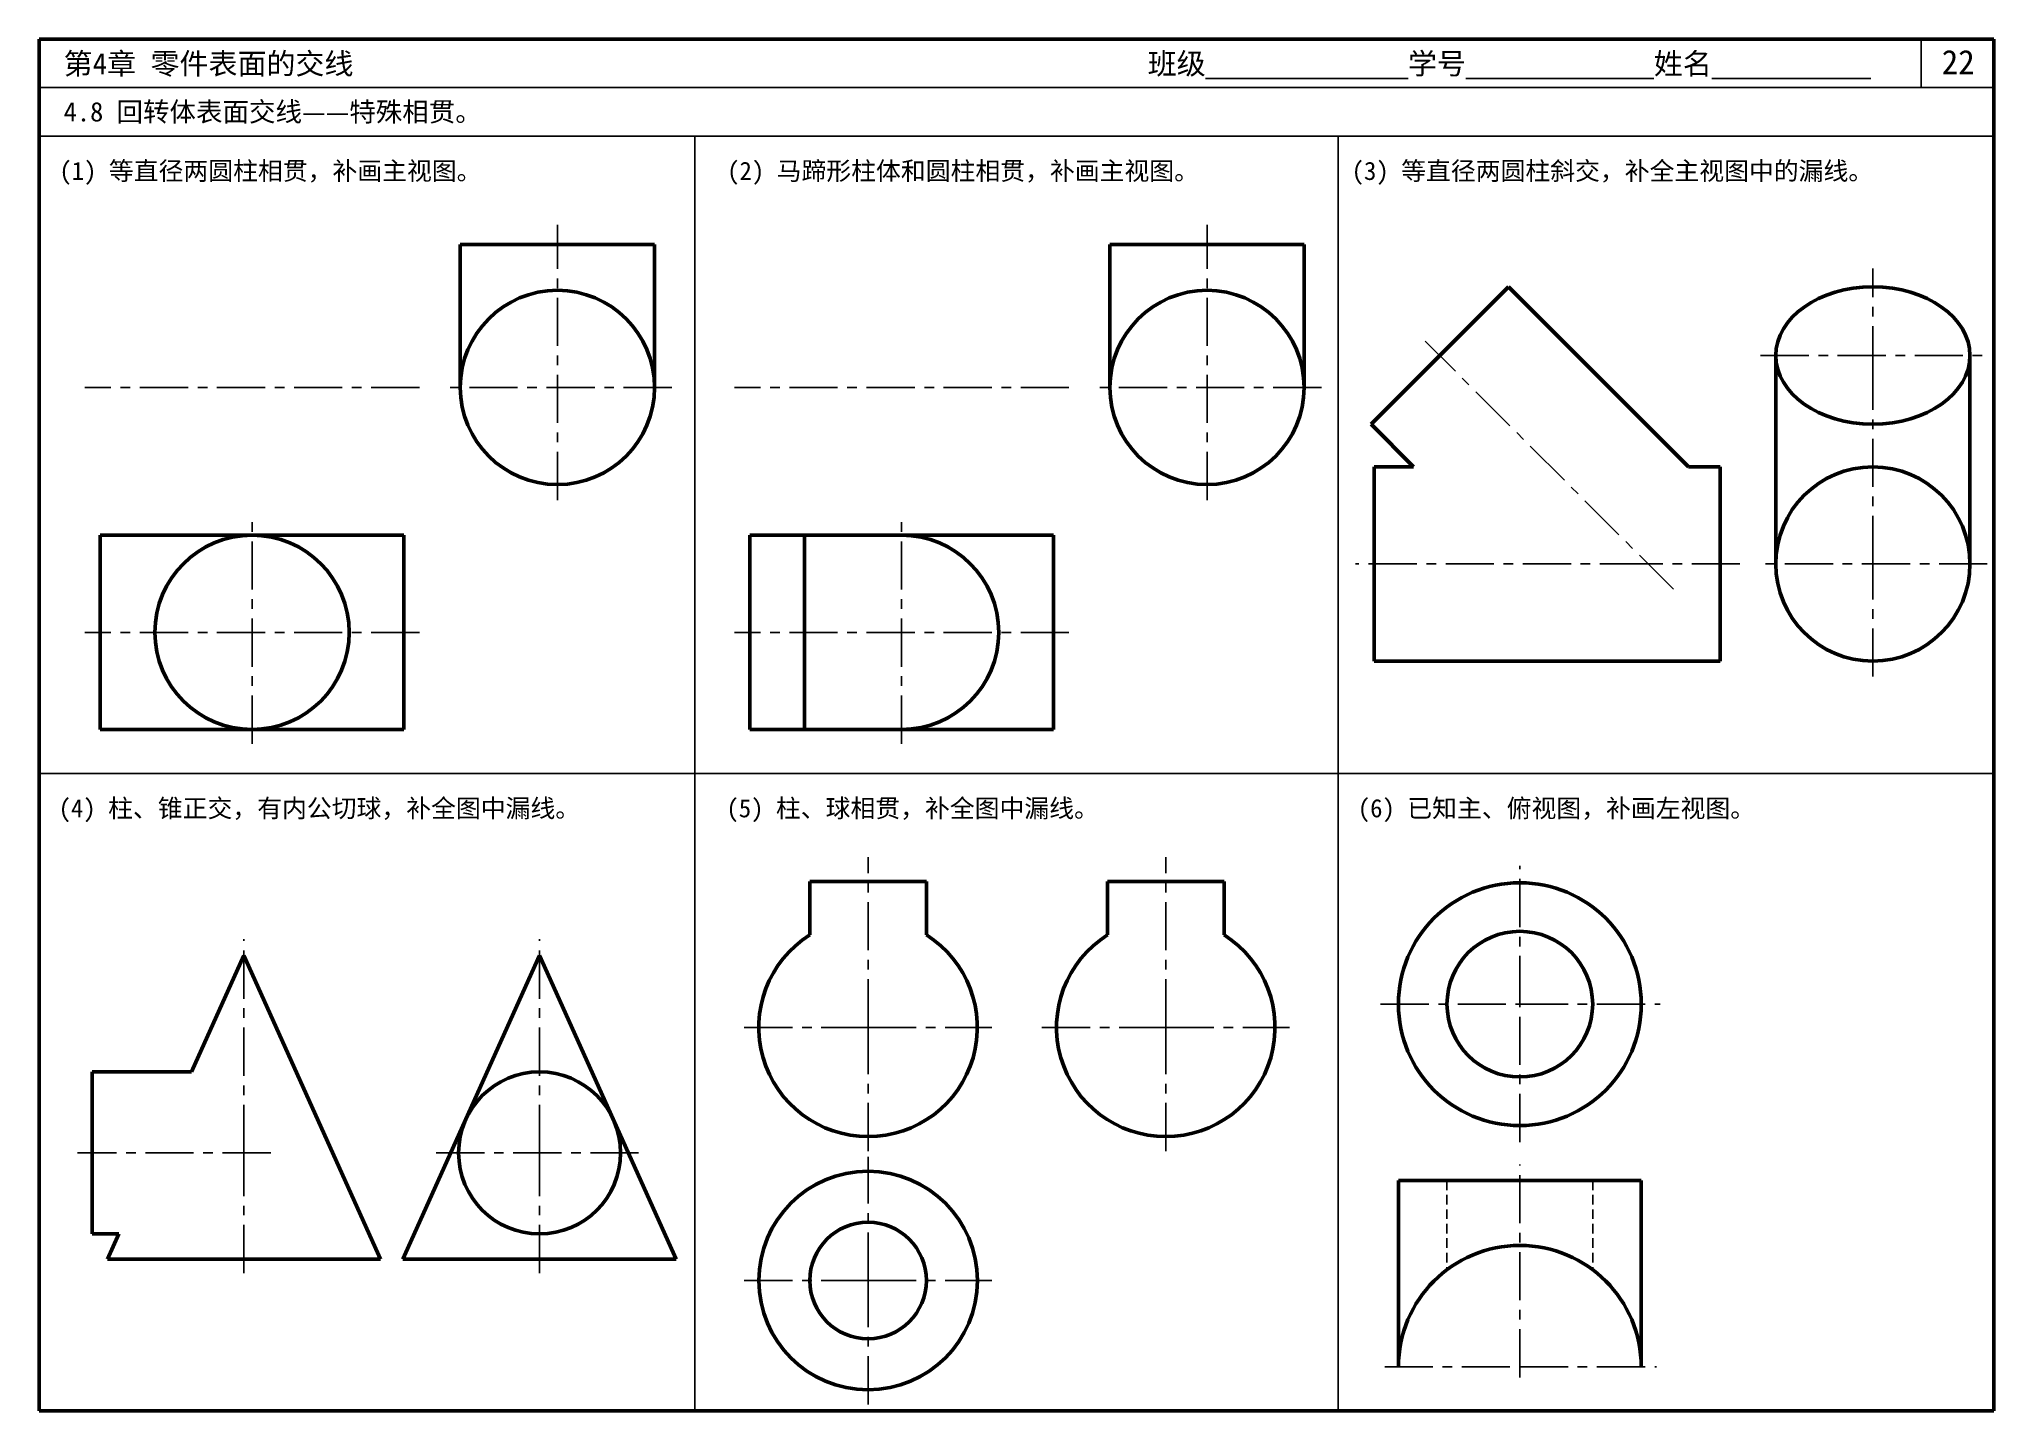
# Model space of a CAD drawing. Header units: millimetres. Extents: x 0 to 322, y 0 to 226.
import ezdxf

# ---------------------------------------------------------------- set-up
doc = ezdxf.new("R2010")
doc.units = ezdxf.units.MM
doc.header["$LTSCALE"] = 0.25
doc.linetypes.add('CENTER', pattern=[50.8, 31.75, -6.35, 6.35, -6.35])
doc.linetypes.add('HIDDEN', pattern=[9.525, 6.35, -3.175])
doc.layers.add('点画线层', color=7, linetype='CENTER')
doc.layers.add('虚线层', color=7, linetype='HIDDEN')
doc.layers.add('粗实线层', color=7, linetype='Continuous', lineweight=50)
doc.styles.add('宋体', font='SimSun.ttf', dxfattribs={"height": 3.5})

msp = doc.modelspace()

# ---------------------------------------------------------------- linework, layer by layer
at = {"lineweight": 50}
for p, q in [((322, 226), (0, 226)), ((0, 226), (0, 0)), ((322, 0), (322, 226)), ((0, 0), (322, 0))]:
    msp.add_line(p, q, dxfattribs=at)
for p, q in [((310, 218), (310, 226)), ((322, 218), (0, 218)), ((322, 210), (0, 210)), ((108, 210), (108, 0)), ((214, 210), (214, 0)), ((0, 105), (322, 105))]:
    msp.add_line(p, q)
at = {"layer": '点画线层'}
for p, q in [((85.38, 150.06), (85.38, 195.38)), ((192.38, 150.06), (192.38, 195.38)), ((302.06, 170.78), (302.06, 188.23)), ((269.21, 135.36), (228.31, 176.26)), ((283.56, 173.86), (320.83, 173.86)), ((302.06, 139.53), (302.06, 170.78)), ((62.64, 168.61), (7.53, 168.61)), ((104.22, 168.61), (67.01, 168.61)), ((169.64, 168.61), (114.53, 168.61)), ((211.22, 168.61), (174.01, 168.61)), ((35.08, 109.91), (35.08, 146.88)), ((142.08, 109.91), (142.08, 146.88)), ((265.04, 139.53), (216.83, 139.53)), ((280.17, 139.53), (265.04, 139.53)), ((320.9, 139.53), (283.7, 139.53)), ((302.06, 120.98), (302.06, 139.53)), ((62.64, 128.26), (7.53, 128.26)), ((169.64, 128.26), (114.53, 128.26)), ((136.55, 63.19), (136.55, 91.2)), ((185.59, 63.19), (185.59, 91.2)), ((243.91, 67.01), (243.91, 89.79)), ((33.75, 42.51), (33.75, 77.7)), ((82.44, 42.51), (82.44, 77.7)), ((220.98, 67.01), (243.91, 67.01)), ((243.91, 44.3), (243.91, 67.01)), ((243.91, 67.01), (267.05, 67.01)), ((116.15, 63.19), (136.55, 63.19)), ((136.55, 63.19), (156.95, 63.19)), ((136.55, 42.79), (136.55, 63.19)), ((165.19, 63.19), (185.59, 63.19)), ((185.59, 63.19), (205.99, 63.19)), ((185.59, 42.79), (185.59, 63.19)), ((38.16, 42.51), (6.34, 42.51)), ((33.75, 22.7), (33.75, 42.51)), ((65.41, 42.51), (99.79, 42.51)), ((82.44, 22.7), (82.44, 42.51)), ((136.55, 21.48), (136.55, 41.88)), ((243.91, 5.52), (243.91, 40.58)), ((116.15, 21.48), (136.55, 21.48)), ((136.55, 21.48), (156.95, 21.48)), ((136.55, 1.08), (136.55, 21.48)), ((221.65, 7.25), (243.91, 7.25)), ((243.91, 7.25), (266.44, 7.25))]:
    msp.add_line(p, q, dxfattribs=at)
at = {"layer": '粗实线层'}
for p, q in [((69.38, 192.17), (101.38, 192.17)), ((69.38, 168.61), (69.38, 192.17)), ((101.38, 192.17), (101.38, 168.61)), ((176.38, 192.17), (208.38, 192.17)), ((176.38, 168.61), (176.38, 192.17)), ((208.38, 192.17), (208.38, 168.61)), ((219.4, 162.54), (242.03, 185.17)), ((271.67, 155.53), (242.03, 185.17)), ((286.06, 139.53), (286.06, 173.86)), ((318.06, 173.86), (318.06, 139.53)), ((226.41, 155.53), (219.4, 162.54)), ((219.9, 123.53), (219.9, 155.53)), ((226.41, 155.53), (219.9, 155.53)), ((276.9, 155.53), (271.67, 155.53)), ((276.9, 123.53), (276.9, 155.53)), ((10.08, 112.26), (10.08, 144.26)), ((60.08, 144.26), (10.08, 144.26)), ((60.08, 112.26), (60.08, 144.26)), ((117.08, 112.26), (117.08, 144.26)), ((167.08, 144.26), (117.08, 144.26)), ((126.08, 112.26), (126.08, 144.26)), ((167.08, 112.26), (167.08, 144.26)), ((276.9, 123.53), (219.9, 123.53)), ((60.08, 112.26), (10.08, 112.26)), ((167.08, 112.26), (117.08, 112.26)), ((126.95, 87.19), (146.15, 87.19)), ((126.95, 78.42), (126.95, 87.19)), ((146.15, 78.42), (146.15, 87.19)), ((175.99, 87.19), (195.19, 87.19)), ((175.99, 78.42), (175.99, 87.19)), ((195.19, 78.42), (195.19, 87.19)), ((33.75, 75.01), (25.13, 55.85)), ((33.75, 75.01), (56.25, 25.01)), ((82.44, 75.01), (59.94, 25.01)), ((82.44, 75.01), (104.94, 25.01)), ((25.13, 55.85), (8.75, 55.85)), ((8.75, 29.17), (8.75, 55.85)), ((223.91, 37.97), (263.91, 37.97)), ((223.91, 7.25), (223.91, 37.97)), ((263.91, 7.25), (263.91, 37.97)), ((13.12, 29.17), (8.75, 29.17)), ((13.12, 29.17), (11.25, 25.01)), ((11.25, 25.01), (56.25, 25.01)), ((59.94, 25.01), (104.94, 25.01))]:
    msp.add_line(p, q, dxfattribs=at)
for centre, radius in [((85.38, 168.61), 16), ((192.38, 168.61), 16), ((302.06, 139.53), 16), ((35.08, 128.26), 16), ((243.91, 67.01), 20), ((243.91, 67.01), 12), ((82.44, 42.51), 13.34), ((136.55, 21.48), 18), ((136.55, 21.48), 9.6)]:
    msp.add_circle(centre, radius, dxfattribs=at)
for centre, radius, start, end in [((142.08, 128.26), 16, 270, 90), ((136.55, 63.19), 18, 122.231, 57.769), ((185.59, 63.19), 18, 122.231, 57.769), ((243.91, 7.25), 20, 0, 180)]:
    msp.add_arc(centre, radius, start, end, dxfattribs=at)
msp.add_ellipse((302.06, 173.86), major_axis=(-16, 0), ratio=0.707107, dxfattribs=at)
at = {"layer": '虚线层'}
for p, q in [((231.91, 37.97), (231.91, 23.25)), ((255.91, 37.97), (255.91, 23.25))]:
    msp.add_line(p, q, dxfattribs=at)

# ---------------------------------------------------------------- texts
at = {"style": '宋体'}
for s, height, p in [('第4章 零件表面的交线', 3.5, (4.05, 220.21)), ('班级%%U              %%U学号%%U             %%U姓名%%U           ', 3.5, (182.61, 220.21)), ('22', 4, (313.4, 220.21)), ('4.8 回转体表面交线——特殊相贯。', 3.2, (4.05, 212.43)), ('(1) 等直径两圆柱相贯，补画主视图。', 3, (3.33, 202.79)), ('(2) 马蹄形柱体和圆柱相贯，补画主视图。', 3, (113.33, 202.79)), ('(3) 等直径两圆柱斜交，补全主视图中的漏线。', 3, (216.2, 202.79)), ('(4) 柱、锥正交，有内公切球，补全图中漏线。', 3, (3.21, 97.79)), ('(5) 柱、球相贯，补全图中漏线。', 3, (113.21, 97.79)), ('(6) 已知主、俯视图，补画左视图。', 3, (217.21, 97.79))]:
    msp.add_text(s, height=height, dxfattribs=at).set_placement(p)

doc.saveas('drawing.dxf')
